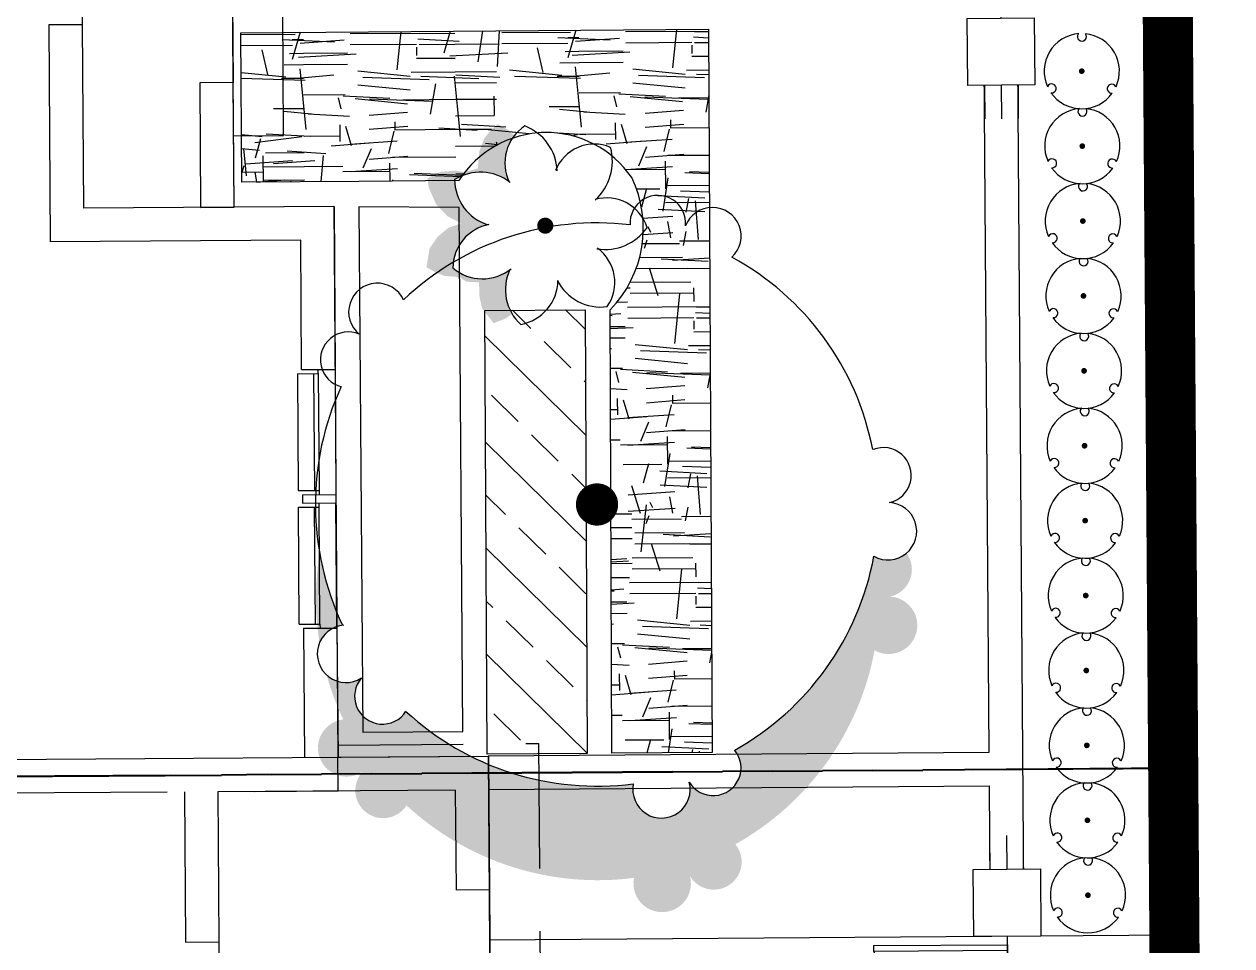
# Model space of a CAD drawing. Header units: feet. Extents: x 919634 to 928945, y 707022 to 708026.
# Drawn here: x 921061.84 to 921085.94, y 707183.59 to 707201.99 of the extents above; entities that cross this region are included whole.
import ezdxf

# ---------------------------------------------------------------- set-up
doc = ezdxf.new("R2010")
doc.units = ezdxf.units.FT
doc.header["$LTSCALE"] = 20
doc.header["$MEASUREMENT"] = 0
for name, pattern in [('PHANTOM2', [1.25, 0.625, -0.125, 0.125, -0.125, 0.125, -0.125]), ('Site Plan$0$HIDDEN2', [0.1875, 0.125, -0.0625]), ('Site Plan$0$PHANTOM2', [1.25, 0.625, -0.125, 0.125, -0.125, 0.125, -0.125])]:
    doc.linetypes.add(name, pattern=pattern)
doc.layers.add('-u-site-propline', color=7, linetype='PHANTOM2', true_color=0xd10000)
for name, color, linetype in [('-u-site-xref', 7, 'Continuous'), ('LK-SHRB-035M', 4, 'Continuous'), ('LK-SHRB-TRNK', 3, 'Continuous'), ('LP-SHRB', 7, 'Continuous'), ('Site Plan$0$-u-site-bldg-slab', 6, 'Continuous'), ('Site Plan$0$-u-site-bldg_interior', 252, 'Continuous'), ('Site Plan$0$-u-site-fence', 4, 'Site Plan$0$FENCELINE1'), ('Site Plan$0$-u-site-wall', 4, 'Continuous'), ('Site Plan$0$SP-BLDG-ROOF ABOVE', 4, 'Site Plan$0$HIDDEN2'), ('x-RL TH6-LP Block$0$L-002', 253, 'Continuous'), ('x-RL TH6-LP Block$0$LK-SHRB-035M', 253, 'Continuous'), ('x-RL TH6-LP Block$0$LK-SHRB-TRNK', 253, 'Continuous'), ('x-RL TH6-LP Block$0$LK-TREE-050M', 253, 'Continuous'), ('x-RL TH6-LP Block$0$LK-TREE-TRNK', 253, 'Continuous'), ('x-RL TH6-LP Block$0$LP-PATT-GRND', 253, 'Continuous'), ('x-RL TH6-LP Block$0$LP-PATT-SHAR', 253, 'Continuous'), ('x-RL TH6-LP Block$0$LP-SHAR-BRDR-CONT', 253, 'Continuous'), ('x-RL TH6-LP Block$0$LP-SHRB', 253, 'Continuous'), ('x-RL TH6-LP Block$0$LP-TREE', 253, 'Continuous')]:
    doc.layers.add(name, color=color, linetype=linetype)
for name, color, linetype, lineweight in [('Site Plan$0$SP-LOT LINES', 252, 'Site Plan$0$PHANTOM2', 40), ('Site Plan$0$SP-SIDEWALK', 2, 'Continuous', 25), ('SP-BUILDING-FOOTPRINT', 1, 'Continuous', 25)]:
    doc.layers.add(name, color=color, linetype=linetype, lineweight=lineweight)
for name, color, linetype, plot in [('x-RL TH6-LP Block$0$-u-site-no_plot', 253, 'Continuous', False), ('x-RL TH6-LP Block$0$LK-SHRB-SHAD', 253, 'Continuous', False), ('x-RL TH6-LP Block$0$LK-TREE-SHAD', 253, 'Continuous', False)]:
    doc.layers.add(name, color=color, linetype=linetype, plot=plot)
doc.layers.get('-u-site-xref').off()
doc.linetypes.add('Site Plan$0$FENCELINE1', pattern='A,0.25,-0.1,[133,ltypeshp.shx,S=0.1,R=0,X=-0.1,Y=0],-0.1,1', length=1.45)

# ---------------------------------------------------------------- blocks, each defined once
blk = doc.blocks.new('Site Plan$0$_Details_Kneewall&GATE')
at = {"layer": 'Site Plan$0$-u-site-fence'}
for p, q in [((-2.01, -0.67), (-1.34, -0.67)), ((0, -0.67), (3, -0.67)), ((0.167, -0.67), (2.833, -0.67)), ((4.34, -0.67), (5.01, -0.67))]:
    blk.add_line(p, q, dxfattribs=at)
blk.add_lwpolyline([(0.281, -3.334), (0.167, -3.334), (0.167, -0.67), (0.281, -0.67)], close=True, dxfattribs=at)
blk.add_arc((-0.368, -0.158), 3.242, 281.5467, 350.9125, dxfattribs=at)
at = {"layer": 'Site Plan$0$-u-site-wall'}
for p, q in [((-1.34, -0.335), (-2.01, -0.335)), ((4.34, -0.335), (5.01, -0.335)), ((-1.34, -1.005), (-2.01, -1.005)), ((4.34, -1.005), (5.01, -1.005))]:
    blk.add_line(p, q, dxfattribs=at)
for points in [[(-1.34, 0), (0, 0), (0, -1.34), (-1.34, -1.34)], [(3, 0), (4.34, 0), (4.34, -1.34), (3, -1.34)]]:
    blk.add_wipeout(points).dxf.layer = 'Site Plan$0$-u-site-wall'
for points in [[(-1.34, 0), (0, 0), (0, -1.34), (-1.34, -1.34)], [(3, 0), (4.34, 0), (4.34, -1.34), (3, -1.34)]]:
    blk.add_lwpolyline(points, close=True, dxfattribs=at)
blk = doc.blocks.new('Site Plan$0$_Details_TH6_wall')
at = {"layer": 'Site Plan$0$-u-site-wall'}
for p, q in [((47.594, 11.318, 0), (29.261, 11.199, 0)), ((43.922, 10.624, 0), (29.265, 10.529, 0)), ((43.987, 0.622, 0), (43.922, 10.624, 0)), ((47.598, 10.648, 0), (44.592, 10.629, 0)), ((44.657, 0.626, 0), (44.592, 10.629, 0))]:
    blk.add_line(p, q, dxfattribs=at)
for p, rotation in [((47.592, 11.653, 0), 0.3736111071339625), ((26.259, 11.514, 0), 0.3736109620077714)]:
    blk.add_blockref('Site Plan$0$_Details_Kneewall&GATE', p, dxfattribs=dict(at, rotation=rotation))
blk = doc.blocks.new('Site Plan')
at = {"layer": 'Site Plan$0$-u-site-bldg-slab'}
for p, q in [((921062.97, 707204.977, 0), (921062.991, 707201.977, 0)), ((921071.118, 707185.368, 0), (921071.158, 707179.702, 0)), ((921065.721, 707183.663, 0), (921065.742, 707180.663, 0))]:
    blk.add_line(p, q, dxfattribs=at)
at = {"layer": 'Site Plan$0$-u-site-bldg_interior'}
for p, q in [((921062.991, 707201.977, 0), (921062.325, 707201.972, 0)), ((921062.325, 707201.972, 0), (921062.356, 707197.639, 0)), ((921062.991, 707201.977, 0), (921063.018, 707198.311, 0)), ((921068.017, 707198.346, 0), (921063.018, 707198.311, 0)), ((921068.025, 707198.346, 0), (921068.041, 707195.096, 0)), ((921067.356, 707197.675, 0), (921062.356, 707197.639, 0)), ((921067.374, 707195.092, 0), (921067.356, 707197.675, 0)), ((921067.291, 707195.008, 0), (921067.704, 707195.011, 0)), ((921067.291, 707195.008, 0), (921067.308, 707192.674, 0)), ((921067.374, 707195.092, 0), (921068.041, 707195.096, 0)), ((921067.612, 707195.01, 0), (921067.628, 707192.677, 0)), ((921067.704, 707195.011, 0), (921067.704, 707195.094, 0)), ((921067.704, 707195.011, 0), (921067.721, 707192.677, 0)), ((921068.041, 707195.096, 0), (921068.059, 707192.596, 0)), ((921067.308, 707192.674, 0), (921067.721, 707192.677, 0)), ((921067.392, 707192.592, 0), (921068.059, 707192.596, 0)), ((921067.392, 707192.592, 0), (921067.393, 707192.425, 0)), ((921067.721, 707192.677, 0), (921067.722, 707192.594, 0)), ((921068.059, 707192.596, 0), (921068.06, 707192.43, 0)), ((921067.31, 707192.341, 0), (921067.723, 707192.344, 0)), ((921067.327, 707190.008, 0), (921067.31, 707192.341, 0)), ((921067.393, 707192.425, 0), (921068.06, 707192.43, 0)), ((921067.648, 707190.01, 0), (921067.631, 707192.343, 0)), ((921067.723, 707192.344, 0), (921067.723, 707192.427, 0)), ((921067.74, 707190.011, 0), (921067.723, 707192.344, 0)), ((921068.078, 707189.93, 0), (921068.06, 707192.43, 0)), ((921067.327, 707190.008, 0), (921067.74, 707190.011, 0)), ((921067.411, 707189.925, 0), (921068.078, 707189.93, 0)), ((921067.411, 707189.925, 0), (921067.429, 707187.342, 0)), ((921067.74, 707190.011, 0), (921067.741, 707189.927, 0)), ((921068.078, 707189.93, 0), (921068.104, 707187.347, 0)), ((921071.104, 707187.368, 0), (921024.196, 707187.033, 0)), ((921068.101, 707186.68, 0), (921068.096, 707187.347, 0)), ((921071.104, 707187.368, 0), (921071.123, 707184.702, 0)), ((921070.442, 707186.697, 0), (921065.699, 707186.663, 0)), ((921070.442, 707186.697, 0), (921070.456, 707184.697, 0)), ((921064.692, 707186.656, 0), (921031.312, 707186.417, 0)), ((921065.033, 707186.658, 0), (921065.054, 707183.658, 0)), ((921065.699, 707186.663, 0), (921065.721, 707183.663, 0)), ((921066.442, 707186.668, 0), (921068.101, 707186.68, 0)), ((921065.054, 707183.658, 0), (921065.721, 707183.663, 0))]:
    blk.add_line(p, q, dxfattribs=at)
at = {"layer": 'Site Plan$0$-u-site-bldg_interior', "elevation": 0}
blk.add_lwpolyline([(921065.341, 707200.816), (921065.358, 707198.327), (921066.025, 707198.332), (921066.007, 707200.821)], close=True, dxfattribs=at)
at = {"layer": 'Site Plan$0$SP-BLDG-ROOF ABOVE'}
for p, q in [((921065.969, 707206.177, 0), (921066.007, 707200.821, 0)), ((921071.123, 707184.702, 0), (921070.456, 707184.697, 0)), ((921071.158, 707179.702, 0), (921071.123, 707184.702, 0))]:
    blk.add_line(p, q, dxfattribs=at)
at = {"layer": 'Site Plan$0$SP-BLDG-ROOF ABOVE', "elevation": 0}
for points in [[(921066.015, 707199.758), (921067.015, 707199.765), (921066.961, 707207.247), (921065.961, 707207.239)], [(921068.101, 707187.595), (921072.102, 707187.627), (921072.179, 707176.792), (921068.255, 707176.764)]]:
    blk.add_lwpolyline(points, dxfattribs=at)
at = {"layer": 'Site Plan$0$SP-LOT LINES', "ltscale": 0.4, "elevation": 0}
for points in [[(921084.772, 707187.132), (921084.615, 707209.132), (920990.617, 707208.46), (920990.775, 707186.461)], [(921084.929, 707165.133), (921084.772, 707187.132), (920990.775, 707186.461), (920990.932, 707164.461)]]:
    blk.add_lwpolyline(points, close=True, dxfattribs=at)
at = {"layer": 'Site Plan$0$SP-SIDEWALK', "elevation": 0}
blk.add_lwpolyline([(921084.817, 707180.799), (921084.796, 707183.799), (921071.13, 707183.702), (921071.151, 707180.702)], close=True, dxfattribs=at)
at = {"layer": 'Site Plan$0$-u-site-wall', "rotation": 270.0358732438042}
blk.add_blockref('Site Plan$0$_Details_TH6_wall', (921070.448, 707231.365, 0), dxfattribs=at)
blk = doc.blocks.new('x-RL TH6-LP Block$0$TREE-SIMP-021')
at = {"layer": 'x-RL TH6-LP Block$0$LK-TREE-SHAD'}
h = blk.add_hatch(color=256, dxfattribs=at)
edge = h.paths.add_edge_path()
edge.add_arc((0.167, 0), 0.5, 260.3866, 278.5936)
edge.add_arc((0.2619, -0.4475), 0.051, 186.3524, 246.6513, ccw=False)
edge.add_arc((0, 0), 0.5, 279.6134, 294.9897, ccw=False)
edge = h.paths.add_edge_path()
edge.add_arc((0.167, 0), 0.5, 285.3581, 294.9897, ccw=False)
edge.add_arc((0.2619, -0.4475), 0.051, 317.3005, 392.4177)
edge.add_arc((0.3378, -0.3833), 0.0494, 228.3744, 416.8574)
edge.add_arc((0, 0), 0.5, 316.8519, 366.9897)
edge.add_arc((0.5066, 0.1108), 0.051, 258.3524, 464.4177)
edge.add_arc((0.4689, 0.2028), 0.0494, 300.3744, 488.8574)
edge.add_arc((0, 0), 0.5, 28.8519, 78.9897)
edge.add_arc((0.0512, 0.516), 0.051, 330.3524, 399.9472)
edge.add_arc((0.119, 0.5086), 0.0494, 12.3744, 125.5951, ccw=False)
edge.add_arc((0.2182, 0.516), 0.051, -29.6476, 176.4177, ccw=False)
edge.add_arc((0.167, 0), 0.5, 28.8519, 78.9897, ccw=False)
edge.add_arc((0.6359, 0.2028), 0.0494, -59.6256, 128.8574, ccw=False)
edge.add_arc((0.6736, 0.1108), 0.051, -101.6476, 104.4177, ccw=False)
edge.add_arc((0.167, 0), 0.5, -43.1481, 6.9897, ccw=False)
edge.add_arc((0.5048, -0.3833), 0.0494, -131.6256, 56.8574, ccw=False)
edge.add_arc((0.4289, -0.4475), 0.051, -173.6476, 32.4177, ccw=False)
at = {"layer": 'x-RL TH6-LP Block$0$LK-TREE-050M'}
for centre, radius, start, end in [((-0.048, 0.5086), 0.0494, 12.3744, 201.2618), ((0.0512, 0.516), 0.051, 330.3524, 176.4177), ((-0.0038, 0.0031), 0.4952, 100.5016, 151.0925), ((0, 0), 0.5, 28.8519, 78.9897), ((-0.475, 0.2081), 0.051, 42.4333, 248.4177), ((0.4689, 0.2028), 0.0494, 300.3744, 129.2618), ((-0.4986, 0.1115), 0.0494, 84.3744, 273.2618), ((0.5066, 0.1108), 0.051, 258.3524, 104.4177), ((0, 0), 0.5, 172.8519, 222.9897), ((0, 0), 0.5, 316.8519, 6.9897), ((-0.3447, -0.3874), 0.051, 114.3524, 320.4177), ((0.3378, -0.3833), 0.0494, 228.3744, 57.2618), ((-0.2601, -0.4397), 0.0494, 156.3744, 345.2618), ((0.2619, -0.4475), 0.051, 183.854, 32.4177), ((0, 0), 0.5, 244.8519, 294.9897)]:
    blk.add_arc(centre, radius, start, end, dxfattribs=at)
at = {"layer": 'x-RL TH6-LP Block$0$LK-TREE-TRNK', "const_width": 0.0375}
blk.add_lwpolyline([(-0.0188, 0, 1), (0.0187, 0, 1)], format="xyb", close=True, dxfattribs=at)
blk = doc.blocks.new('x-RL TH6-LP Block$0$SHRUB-TROP-021')
at = {"layer": 'x-RL TH6-LP Block$0$LK-SHRB-SHAD'}
blk.add_hatch(color=256, dxfattribs=at).paths.add_polyline_path([(0.5681, 0.1818), (0.5597, 0.1657, -0.120302), (0.4857, 0.057), (0.4766, 0.046), (0.4678, 0.0422, -0.109158), (0.3592, -0.0079), (0.3635, -0.0103, -0.108552), (0.4722, -0.0777), (0.4989, -0.0998), (0.5128, -0.1268, -0.144436), (0.5623, -0.288), (0.5631, -0.2925), (0.5112, -0.3196), (0.4827, -0.3252, -0.037199), (0.4387, -0.3337), (0.4222, -0.3369), (0.4103, -0.3357, -0.078012), (0.3176, -0.3234), (0.2937, -0.3196), (0.2673, -0.3034, -0.036485), (0.2296, -0.2807), (0.2371, -0.3095, -0.018135), (0.2422, -0.3289), (0.2443, -0.3369), (0.2445, -0.3405, -0.054975), (0.2486, -0.4012), (0.2492, -0.411), (0.247, -0.4207, -0.054333), (0.2338, -0.4793), (0.2319, -0.4876), (0.2279, -0.4949, -0.055591), (0.1983, -0.5488), (0.1899, -0.5642), (0.2319, -0.6012), (0.2912, -0.6334), (0.3259, -0.6062), (0.3753, -0.5469), (0.4074, -0.4654), (0.4173, -0.3592), (0.4989, -0.3369), (0.5582, -0.3468), (0.6496, -0.3394), (0.7312, -0.2999), (0.7238, -0.2431), (0.6793, -0.1393), (0.6076, -0.0627), (0.5236, -0.0183), (0.6027, 0.0089), (0.6694, 0.0633), (0.7213, 0.1374), (0.7411, 0.2535), (0.6941, 0.2806), (0.6299, 0.3078), (0.5409, 0.3152), (0.4915, 0.3449), (0.4148, 0.3498), (0.4124, 0.4387), (0.3975, 0.5104), (0.3259, 0.6042), (0.2591, 0.5795), (0.2097, 0.5499), (0.2319, 0.5104), (0.2368, 0.4892, -0.111279), (0.249, 0.3612), (0.2492, 0.3523), (0.2459, 0.342, -0.060004), (0.2244, 0.2754), (0.2235, 0.2728, -0.073716), (0.2969, 0.3118), (0.2987, 0.3128), (0.3008, 0.3131, -0.202635), (0.521, 0.2969), (0.5335, 0.293), (0.5755, 0.2633), (0.5753, 0.2607, -0.002353), (0.5773, 0.2589, -0.055881), (0.5695, 0.1977)])
at = {"layer": 'x-RL TH6-LP Block$0$LK-SHRB-035M'}
for centre, radius, start, end in [((0.205, 0.336), 0.2814, 99.81236, 178.80392), ((-0.0412, 0.3982), 0.2925, 334.32017, 47.34072), ((-0.1695, 0.3541), 0.2609, 144.5008, 233.98173), ((-0.3405, 0.2125), 0.296, 25.25544, 98.06172), ((0.3917, 0.0445), 0.2836, 49.13243, 128.6056), ((0.3001, 0.2629), 0.2772, 280.40992, 359.18055), ((-0.372, -0.1723), 0.3232, 80.77017, 144.12422), ((-0.3819, 0.093), 0.2631, 196.76325, 285.67348), ((0.2643, -0.2912), 0.298, 0.13435, 72.07681), ((-0.0934, -0.4002), 0.3267, 131.7923, 194.95085), ((-0.0286, -0.3892), 0.2774, 303.20154, 25.5324), ((0.4033, -0.0342), 0.3016, 232.01901, 301.80667), ((-0.3066, -0.2466), 0.2589, 246.71003, 338.3842), ((0.2361, -0.3298), 0.3126, 182.18542, 248.85322)]:
    blk.add_arc(centre, radius, start, end, dxfattribs=at)
at = {"layer": 'x-RL TH6-LP Block$0$LK-SHRB-TRNK', "const_width": 0.05}
blk.add_lwpolyline([(-0.0227, 0.0105, 1), (0.0227, -0.0105, 1)], format="xyb", close=True, dxfattribs=at)
blk = doc.blocks.new('x-RL TH6-LP Block', base_point=(1241.699, -21.829))
at = {"layer": 'x-RL TH6-LP Block$0$LP-PATT-GRND'}
h = blk.add_hatch(dxfattribs=at)
h.set_pattern_fill('LFX-WAVE', color=256, scale=5.5, angle=180, pattern_type=2)
h.set_pattern_definition([(90, (922355.499, 708433.936), (-5.5, 5.5), [1.045, -4.455]), (90, (922355.224, 708433.826), (-5.5, 5.5), [1.1, -4.4]), (93.1798, (922355.77413, 708433.9912), (-5.499950732795, 93.50000276485), [0.991529, -98.1611345]), (90, (922355.004, 708433.771), (-5.5, 5.5), [1.155, -4.345]), (90, (922354.729, 708433.661), (-5.5, 5.5), [1.265, -4.235]), (90, (922354.509, 708433.606), (-5.5, 5.5), [1.375, -4.125]), (90, (922354.234, 708433.606), (-5.5, 5.5), [1.375, -4.125]), (90, (922354.014, 708433.661), (-5.5, 5.5), [1.32, -4.18]), (87.6141, (922353.73913, 708433.71619), (-6.74526e-06, 5.499999702583), [1.321144, -130.793388]), (87.3974, (922353.46413, 708433.82619), (1.880106e-06, 5.50000261092), [1.2112485, -119.913684]), (92.7263, (922353.24413, 708433.93619), (-5.4999780975, 110.000001622354), [1.156309, -114.474569]), (83.991, (922352.85913, 708434.0462), (5.49999624615, 54.99999862998), [1.050775, -104.0265765]), (83.6598, (922352.58413, 708434.1012), (-1.63716e-06, 5.50000173822), [0.996094, -48.8085235]), (97.125, (922350.6041, 708434.1012), (-5.4999905504, 38.50000208915), [0.8868475, -43.4555715]), (86.4237, (922350.76913, 708434.1562), (-1.58436e-06, 5.50000221566), [0.881716, -87.2899885]), (270, (922351.099, 708435.091), (5.5, -5.5), [0.88, -4.62]), (83.6598, (922352.30913, 708434.1562), (-1.63716e-06, 5.50000173822), [0.996094, -48.8085235]), (86.6335, (922352.03413, 708434.2112), (3.77604e-06, 5.49999794399), [0.936617, -92.7250115]), (86.4237, (922351.75913, 708434.2662), (-1.58436e-06, 5.50000221566), [0.881716, -87.2899885]), (90, (922351.484, 708434.266), (-5.5, 5.5), [0.88, -4.62]), (273.3665, (922355.55413, 708435.9162), (5.50006029845, -87.99999627083), [0.936617, -92.7250115]), (270, (922355.279, 708435.916), (5.5, -5.5), [0.99, -4.51]), (270, (922355.004, 708435.916), (5.5, -5.5), [0.99, -4.51]), (270, (922354.784, 708435.916), (5.5, -5.5), [0.935, -4.565]), (273.3665, (922354.56413, 708435.9162), (5.50006029845, -87.99999627083), [0.936617, -92.7250115]), (273.3665, (922354.23413, 708435.9162), (5.50006029845, -87.99999627083), [0.936617, -92.7250115]), (270, (922354.014, 708435.916), (5.5, -5.5), [0.88, -4.62]), (273.5763, (922353.73913, 708435.9162), (5.49994894532, -82.50000359884), [0.881716, -87.2899885]), (270, (922353.464, 708435.916), (5.5, -5.5), [0.825, -4.675]), (270, (922353.244, 708435.916), (5.5, -5.5), [0.825, -4.675]), (270, (922352.914, 708435.916), (5.5, -5.5), [0.825, -4.675]), (273.3665, (922350.60413, 708435.9162), (5.50006029845, -87.99999627083), [0.936617, -92.7250115]), (270, (922350.824, 708435.916), (5.5, -5.5), [0.77, -4.73]), (90, (922351.154, 708435.091), (-5.5, 5.5), [0.825, -4.675]), (270, (922351.429, 708435.916), (5.5, -5.5), [0.825, -4.675]), (85.9144, (922351.70413, 708435.1462), (-1.2189e-06, 5.50000162715), [0.7719635, -76.424216]), (270, (922351.979, 708435.916), (5.5, -5.5), [0.77, -4.73]), (90, (922352.309, 708435.201), (-5.5, 5.5), [0.715, -4.785]), (270, (922352.584, 708435.916), (5.5, -5.5), [0.77, -4.73]), (84.2894, (922355.60913, 708433.4412), (-9.8306e-07, 5.4999991128), [0.5527445, -54.7215735]), (82.875, (922355.3341, 708433.4412), (-2.93376e-06, 5.5000008539), [0.4434265, -43.8989925]), (90, (922355.114, 708433.441), (-5.5, 5.5), [0.33, -5.17]), (90, (922354.894, 708433.441), (-5.5, 5.5), [0.275, -5.225]), (90, (922350.659, 708433.441), (-5.5, 5.5), [0.715, -4.785]), (270, (922350.934, 708434.211), (5.5, -5.5), [0.77, -4.73]), (90, (922351.319, 708433.441), (-5.5, 5.5), [0.825, -4.675]), (270, (922351.594, 708434.266), (5.5, -5.5), [0.825, -4.675]), (90, (922351.869, 708433.441), (-5.5, 5.5), [0.77, -4.73]), (274.0856, (922352.14413, 708434.2112), (5.49997872795, -71.50000081958), [0.7719635, -76.424216]), (90, (922354.619, 708433.441), (-5.5, 5.5), [0.22, -5.28]), (270, (922354.344, 708433.606), (5.5, -5.5), [0.165, -5.335]), (90, (922354.124, 708433.441), (-5.5, 5.5), [0.22, -5.28]), (90, (922353.849, 708433.441), (-5.5, 5.5), [0.275, -5.225]), (274.7636, (922352.41913, 708434.1012), (5.49995342964, -60.50000520476), [0.662288, -65.5664845]), (90, (922352.749, 708433.441), (-5.5, 5.5), [0.605, -4.895]), (264.2894, (922353.07913, 708433.9912), (9.8306e-07, -5.4999991128), [0.5527445, -54.7215735]), (90, (922353.354, 708433.441), (-5.5, 5.5), [0.44, -5.06]), (270, (922353.629, 708433.826), (5.5, -5.5), [0.385, -5.115]), (90, (922355.499, 708436.961), (-5.5, 5.5), [0.99, -4.51]), (90, (922355.224, 708436.906), (-5.5, 5.5), [0.99, -4.51]), (93.3665, (922355.77413, 708437.0712), (-5.50006029845, 87.99999627083), [0.936617, -92.7250115]), (90, (922355.004, 708436.796), (-5.5, 5.5), [1.1, -4.4]), (90, (922354.729, 708436.741), (-5.5, 5.5), [1.21, -4.29]), (90, (922354.509, 708436.686), (-5.5, 5.5), [1.265, -4.235]), (90, (922354.234, 708436.631), (-5.5, 5.5), [1.375, -4.125]), (90, (922354.014, 708436.686), (-5.5, 5.5), [1.32, -4.18]), (87.6141, (922353.73913, 708436.74119), (-6.74526e-06, 5.499999702583), [1.321144, -130.793388]), (87.5104, (922353.46413, 708436.79619), (5.713687e-06, 5.499999076286), [1.2661935, -125.353316]), (92.7263, (922353.24413, 708436.96119), (-5.4999780975, 110.000001622354), [1.156309, -114.474569]), (83.991, (922352.85913, 708437.0712), (5.49999624615, 54.99999862998), [1.050775, -104.0265765]), (83.991, (922352.58413, 708437.0712), (5.49999624615, 54.99999862998), [1.050775, -104.0265765]), (96.7098, (922350.60413, 708437.1262), (-5.4999737359, 44.00000284278), [0.941446, -93.203385]), (86.6335, (922350.76913, 708437.1812), (3.77604e-06, 5.49999794399), [0.936617, -92.7250115]), (270, (922351.099, 708438.116), (5.5, -5.5), [0.77, -4.73]), (83.991, (922352.30913, 708437.1262), (5.49999624615, 54.99999862998), [1.050775, -104.0265765]), (86.6335, (922352.03413, 708437.2362), (3.77604e-06, 5.49999794399), [0.936617, -92.7250115]), (86.6335, (922351.75913, 708437.2362), (3.77604e-06, 5.49999794399), [0.936617, -92.7250115]), (90, (922351.484, 708437.236), (-5.5, 5.5), [0.935, -4.565]), (270, (922355.554, 708436.961), (5.5, -5.5), [1.045, -4.455]), (273.1798, (922355.22413, 708436.9062), (5.499950732795, -93.50000276485), [0.991529, -98.1611345]), (270, (922355.004, 708436.796), (5.5, -5.5), [0.88, -4.62]), (266.1859, (922354.83913, 708436.7412), (-2.41573e-06, -5.49999912986), [0.8268315, -81.8562965]), (274.3987, (922354.50913, 708436.6312), (5.49999095865, -65.99999894278), [0.717112, -70.9941155]), (270, (922354.234, 708436.631), (5.5, -5.5), [0.715, -4.785]), (270, (922354.014, 708436.631), (5.5, -5.5), [0.715, -4.785]), (270, (922353.739, 708436.686), (5.5, -5.5), [0.77, -4.73]), (270, (922353.464, 708436.796), (5.5, -5.5), [0.88, -4.62]), (273.3665, (922353.18913, 708436.8512), (5.50006029845, -87.99999627083), [0.936617, -92.7250115]), (270, (922352.914, 708436.961), (5.5, -5.5), [1.045, -4.455]), (272.6026, (922350.54913, 708437.12619), (5.50007805598, -115.49999625768), [1.2112485, -119.913684]), (270, (922350.824, 708437.236), (5.5, -5.5), [1.32, -4.18]), (90, (922351.154, 708435.916), (-5.5, 5.5), [1.32, -4.18]), (267.6141, (922351.48413, 708437.23619), (6.74526e-06, -5.499999702583), [1.321144, -130.793388]), (90, (922351.759, 708435.916), (-5.5, 5.5), [1.265, -4.235]), (267.5104, (922352.03413, 708437.18119), (-5.713687e-06, -5.499999076286), [1.2661935, -125.353316]), (90, (922352.309, 708435.916), (-5.5, 5.5), [1.21, -4.29]), (267.2737, (922352.63913, 708437.07119), (2.70514e-07, -5.499999204285), [1.156309, -114.474569]), (180, (922355.939, 708438.941), (-7e-16, -5.5), [0, -5.5]), (180, (922350.549, 708438.941), (-7e-16, -5.5), [0, -5.5]), (90, (922355.609, 708437.951), (-5.5, 5.5), [0.99, -4.51]), (90, (922355.334, 708437.951), (-5.5, 5.5), [0.99, -4.51]), (90, (922355.114, 708437.951), (-5.5, 5.5), [0.99, -4.51]), (94.0856, (922352.80413, 708438.1712), (-5.49997872795, 71.50000081958), [0.7719635, -76.424216]), (86.9872, (922354.83913, 708437.8962), (3.3229e-07, 5.500000985614), [1.0464465, -103.5981925]), (90, (922354.619, 708437.951), (-5.5, 5.5), [0.99, -4.51]), (270, (922354.344, 708438.941), (5.5, -5.5), [0.935, -4.565]), (90, (922353.849, 708438.061), (-5.5, 5.5), [0.88, -4.62]), (86.6335, (922354.06913, 708438.0062), (3.77604e-06, 5.49999794399), [0.936617, -92.7250115]), (270, (922353.629, 708438.941), (5.5, -5.5), [0.88, -4.62]), (86.1859, (922353.29913, 708438.1162), (2.41573e-06, 5.49999912986), [0.8268315, -81.8562965]), (270, (922353.024, 708438.941), (5.5, -5.5), [0.825, -4.675]), (274.0856, (922352.47413, 708438.9412), (5.49997872795, -71.50000081958), [0.7719635, -76.424216]), (270, (922352.199, 708438.941), (5.5, -5.5), [0.715, -4.785]), (94.0856, (922351.92413, 708438.1712), (-5.49997872795, 71.50000081958), [0.7719635, -76.424216]), (270, (922351.594, 708438.941), (5.5, -5.5), [0.77, -4.73]), (85.9144, (922351.26413, 708438.1712), (-1.2189e-06, 5.50000162715), [0.7719635, -76.424216]), (273.8141, (922350.93413, 708438.9412), (5.50003368186, -76.99999637795), [0.8268315, -81.8562965]), (86.4237, (922350.60413, 708438.0612), (-1.58436e-06, 5.50000221566), [0.881716, -87.2899885]), (197.1027, (922355.88413, 708437.0712), (-16.50000418552, -5.49998942995), [0.7480825, -74.060008]), (196.6992, (922355.16913, 708436.8512), (-16.50000502228, -5.49998962745), [0.5742165, -56.8474665]), (180, (922354.619, 708436.686), (-5.5, -5.5), [0.275, -5.225]), (194.0362, (922354.3441, 708436.6862), (-16.500003003, -5.4999893155), [0.2267705, -22.4503125]), (161.5651, (922354.1241, 708436.6312), (-5.4999988518, -6.426e-06), [0.1739265, -17.2186025]), (180, (922353.959, 708436.686), (-5.5, -5.5), [0.165, -5.335]), (156.8014, (922353.7941, 708436.6862), (-27.49999851867, 11.00000728896), [0.418869, -41.4678825]), (163.3008, (922353.40913, 708436.8512), (-38.50001030326, 10.99996868708), [0.5742165, -56.8474665]), (164.0546, (922352.8591, 708437.0162), (-22.0000006966, 5.49999939113), [0.4004055, -39.6401995]), (180, (922352.474, 708437.126), (-5.5, -5.5), [0.165, -5.335]), (170.5377, (922352.3091, 708437.1262), (-5.5000004247, -2.1318e-06), [0.6691025, -32.7860885]), (180, (922351.649, 708437.236), (-5.5, -5.5), [0.55, -4.95]), (189.4623, (922351.0991, 708437.2362), (-27.5000042553, -5.4999897656), [0.334554, -33.1206425]), (195.9454, (922350.7691, 708437.1812), (-16.49999910197, -5.50000353055), [0.4004055, -39.6401995]), (187.125, (922355.8841, 708438.0062), (-38.50000208915, -5.4999905504), [0.4434265, -43.8989925]), (185.7106, (922355.44413, 708437.9512), (-49.49999682923, -5.50000723066), [0.5527445, -54.7215735]), (171.2538, (922354.89413, 708437.8962), (-38.49999634996, 5.50002308382), [0.7234095, -71.6177935]), (173.6598, (922354.17913, 708438.0062), (-5.50000173822, -1.63716e-06), [0.996094, -48.8085235]), (174.8056, (922353.18913, 708438.1162), (-5.49999899555, -4.26878e-06), [0.607497, -60.1419885]), (161.5651, (922352.5841, 708438.1712), (-5.4999988518, -6.426e-06), [0.1739265, -17.2186025]), (180, (922352.419, 708438.226), (-5.5, -5.5), [0.33, -5.17]), (185.1944, (922352.08913, 708438.2262), (-55.00000368525, -5.49997373585), [0.607497, -60.1419885]), (185.1944, (922351.48413, 708438.1712), (-55.00000368525, -5.49997373585), [0.607497, -60.1419885]), (192.5288, (922350.87913, 708438.1162), (-22.0000026316, -5.49999617054), [0.5070725, -50.2004195]), (184.0856, (922355.88413, 708434.9812), (-71.50000081958, -5.49997872795), [0.7719635, -76.424216]), (176.6335, (922355.11413, 708434.9262), (-5.49999794399, 3.77604e-06), [0.936617, -92.7250115]), (173.2902, (922354.17913, 708434.9812), (-49.50000548763, 5.49996634684), [0.941446, -93.203385]), (168.6901, (922353.2441, 708435.0912), (-5.5000016033, -2.0386e-06), [0.280445, -27.7641595]), (180, (922352.969, 708435.146), (-5.5, -5.5), [0.385, -5.115]), (168.6901, (922352.5841, 708435.1462), (-5.5000016033, -2.0386e-06), [0.280445, -27.7641595]), (188.1301, (922352.3091, 708435.2012), (-32.99999877054, -5.499996457), [0.3889105, -38.5019635]), (185.1944, (922351.92413, 708435.1462), (-55.00000368525, -5.49997373585), [0.607497, -60.1419885]), (185.1944, (922351.31913, 708435.0912), (-55.00000368525, -5.49997373585), [0.607497, -60.1419885]), (189.4623, (922350.7141, 708435.0362), (-27.5000042553, -5.4999897656), [0.334554, -33.1206425]), (199.9831, (922355.88413, 708434.0462), (-44.00000362348, -16.49999699698), [0.6437585, -63.7320915]), (196.6992, (922355.27913, 708433.8262), (-16.50000502228, -5.49998962745), [0.5742165, -56.8474665]), (180, (922354.729, 708433.661), (-5.5, -5.5), [0.275, -5.225]), (206.5651, (922354.4541, 708433.6612), (-5.4999953687, -5.5000072017), [0.1229855, -12.1753885]), (165.9638, (922354.3441, 708433.6062), (-5.5000031673, -5.5066e-06), [0.2267705, -22.4503125]), (165.9638, (922354.1241, 708433.6612), (-5.5000031673, -5.5066e-06), [0.2267705, -22.4503125]), (164.0546, (922353.9041, 708433.7162), (-22.0000006966, 5.49999939113), [0.4004055, -39.6401995]), (163.3008, (922353.51913, 708433.8262), (-38.50001030326, 10.99996868708), [0.5742165, -56.8474665]), (164.0546, (922352.9691, 708433.9912), (-22.0000006966, 5.49999939113), [0.4004055, -39.6401995]), (161.5651, (922352.5841, 708434.1012), (-5.4999988518, -6.426e-06), [0.1739265, -17.2186025]), (169.6952, (922352.41913, 708434.1562), (-33.00000528466, 5.49997181545), [0.6149165, -60.876948]), (180, (922351.814, 708434.266), (-5.5, -5.5), [0.66, -4.84]), (194.0362, (922351.1541, 708434.2662), (-16.500003003, -5.4999893155), [0.2267705, -22.4503125]), (196.6992, (922350.93413, 708434.2112), (-16.50000502228, -5.49998962745), [0.5742165, -56.8474665])])
edge = h.paths.add_edge_path()
edge.add_line((1341.866, -3.322), (1344.851, -3.322))
edge.add_line((1344.851, -3.322), (1344.851, -12.655))
edge.add_line((1344.851, -12.655), (1330.411, -12.625))
edge.add_line((1330.411, -12.625), (1330.411, -10.625))
edge.add_line((1330.411, -10.625), (1339.265, -10.655))
edge.add_arc((1340.906, -8.994), 2.335, 225.352, 295.2366)
edge.add_arc((1340.748, -9.392), 2.066, 303.9389, 417.2284)
edge.add_line((1341.866, -7.655), (1341.866, -5.655))
edge.add_line((1341.866, -5.655), (1341.866, -3.322))
at = {"layer": 'x-RL TH6-LP Block$0$LP-PATT-SHAR'}
h = blk.add_hatch(dxfattribs=at)
h.set_pattern_fill('ANSI33', color=256, scale=6)
h.set_pattern_definition([(45, (922360.8537, 708438.151), (-1.0606601718, 1.0606601718), []), (45, (922361.9144, 708438.151), (-1.0606601718, 1.0606601718), [0.75, -0.375])])
h.paths.add_polyline_path([(1330.411, -8.134), (1339.269, -8.155), (1339.269, -10.155), (1330.411, -10.134)])
at = {"layer": 'x-RL TH6-LP Block$0$-u-site-no_plot'}
blk.add_line((1241.699, -21.829), (1374.366, -21.829), dxfattribs=at)
at = {"layer": 'x-RL TH6-LP Block$0$L-002'}
blk.add_lwpolyline([(1341.866, -3.322), (1344.851, -3.322), (1344.851, -12.655), (1330.411, -12.625), (1330.411, -10.625), (1339.265, -10.655, 0.314746), (1341.901, -11.106, 0.538948), (1341.866, -7.655), (1341.866, -5.655)], format="xyb", close=True, dxfattribs=at)
at = {"layer": 'x-RL TH6-LP Block$0$LP-SHAR-BRDR-CONT'}
for points in [[(1330.866, -7.655), (1341.327, -7.655), (1341.354, -5.655), (1330.866, -5.655)], [(1330.411, -8.134), (1339.269, -8.155), (1339.269, -10.155), (1330.411, -10.134)]]:
    blk.add_lwpolyline(points, close=True, dxfattribs=at)
at = {"layer": 'x-RL TH6-LP Block$0$LP-SHRB', "xscale": 3.208701422234525, "yscale": 3.208701422234525, "zscale": 3.208701422234525, "rotation": 90}
blk.add_blockref('x-RL TH6-LP Block$0$SHRUB-TROP-021', (1340.954, -9.372, 0), dxfattribs=at)
at = {"layer": 'x-RL TH6-LP Block$0$LP-TREE', "xscale": 11.24595552882447, "yscale": 11.24595552882447, "zscale": 9.733612224634927, "rotation": 180}
blk.add_blockref('x-RL TH6-LP Block$0$TREE-SIMP-021', (1335.38, -10.365), dxfattribs=at)
blk = doc.blocks.new('SHRUB-LRG-020')
at = {"layer": 'LK-SHRB-035M'}
for centre, radius, start, end in [((0, 0), 0.5, 94.3498, 204.1975), ((0.002, 0.46), 0.06, 145.5617, 37.3741), ((0, 0), 0.5, 335.6607, 84.3619), ((-0.4, -0.229), 0.06, 265.5617, 157.3741), ((0, 0), 0.5, 215.058, 323.9795), ((0.398, -0.232), 0.06, 25.5617, 277.3741)]:
    blk.add_arc(centre, radius, start, end, dxfattribs=at)
at = {"layer": 'LK-SHRB-TRNK', "const_width": 0.0375}
blk.add_lwpolyline([(-0.019, 0, 1), (0.019, 0, 1)], format="xyb", close=True, dxfattribs=at)

msp = doc.modelspace()

# ---------------------------------------------------------------- block references
at = {"layer": '-u-site-xref'}
msp.add_blockref('Site Plan', (0, 0), dxfattribs=at)

# ---------------------------------------------------------------- next in the draw order: linework, layer by layer
at = {"layer": '-u-site-propline', "const_width": 1}
msp.add_lwpolyline([(920947, 707545.92), (920946.201, 707600.835), (920548.473, 707598.249), (920114.576, 707595.417), (920115.105, 707522.895), (920102.967, 707404.748), (920105.543, 707051.813), (920991.697, 707057.367), (920991.473, 707093.125), (921085.439, 707093.799), (921082.202, 707546.78)], close=True, dxfattribs=at)
at = {"layer": 'SP-BUILDING-FOOTPRINT', "elevation": 0}
msp.add_lwpolyline([(921068.668, 707108.349), (921068.575, 707121.348), (921066.575, 707121.334), (921066.501, 707131.667), (921068.501, 707131.682), (921068.423, 707142.681), (921071.423, 707142.703), (921071.349, 707153.036), (921068.349, 707153.014), (921068.176, 707177.166), (921071.176, 707177.188), (921071.104, 707187.368), (921068.104, 707187.347), (921068.025, 707198.347), (921066.025, 707198.332), (921065.951, 707208.665)], dxfattribs=at)

# ---------------------------------------------------------------- next in the draw order: block references
at = {"layer": '-u-site-xref', "rotation": 90.41058567531952}
msp.add_blockref('x-RL TH6-LP Block', (921085.406, 707098.801, 0), dxfattribs=at)
at = {"layer": 'LP-SHRB', "xscale": 1.502163410681632, "yscale": 1.502163410681632, "zscale": 1.502163410681632}
for p in [(921082.947, 707201.049), (921082.958, 707199.553), (921082.969, 707198.057), (921082.981, 707196.562), (921082.992, 707195.066), (921083.003, 707193.57), (921083.014, 707192.075), (921083.026, 707190.579), (921083.037, 707189.083), (921083.048, 707187.588), (921083.059, 707186.092), (921083.07, 707184.596)]:
    msp.add_blockref('SHRUB-LRG-020', p, dxfattribs=at)

doc.saveas('drawing.dxf')
